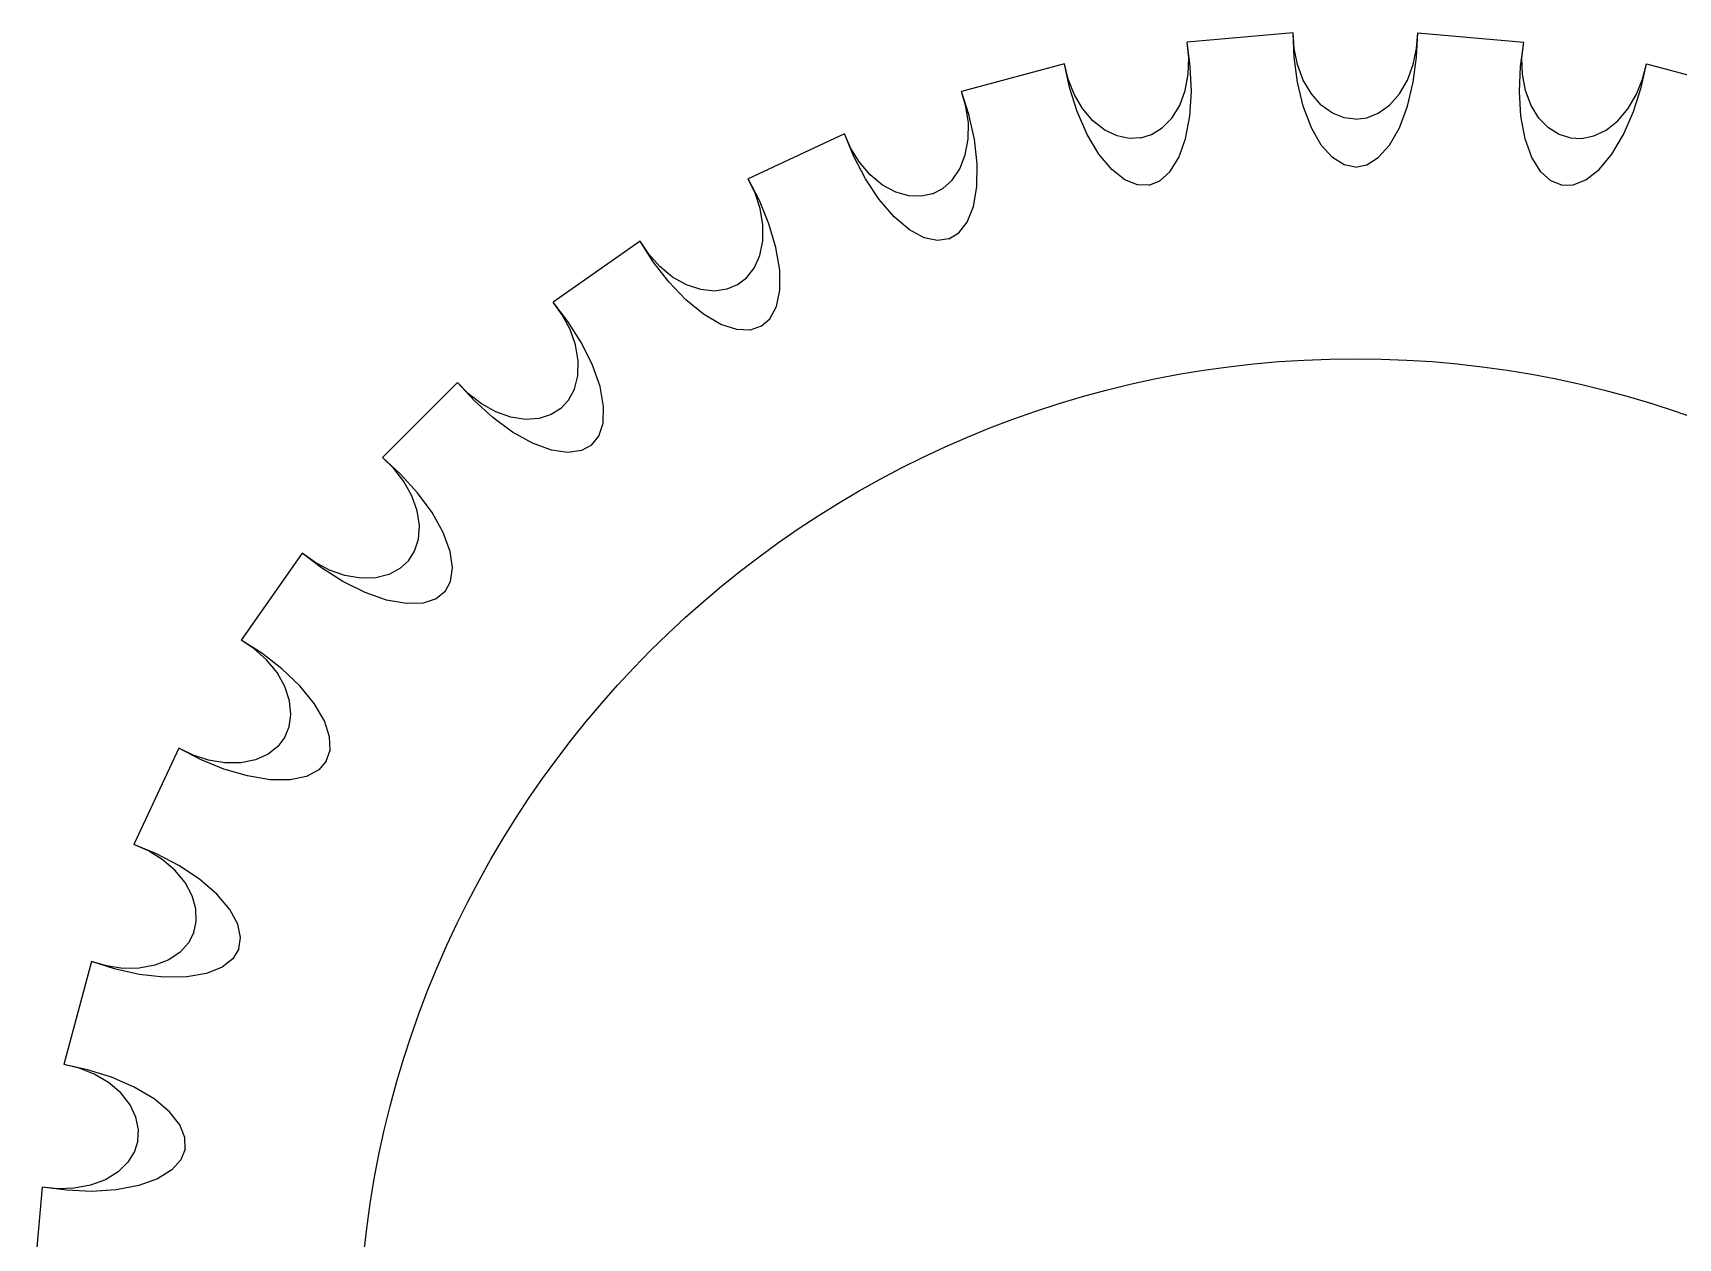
# Model space of a CAD drawing. Extents: x -1423 to 1501, y 0 to 128.
# Drawn here: x 23.75 to 32.33, y 67.61 to 73.9 of the extents above; entities that cross this region are included whole.
import ezdxf

# ---------------------------------------------------------------- set-up
doc = ezdxf.new("R2010")
doc.units = 0
doc.layers.add('LAYER1', color=7, linetype='CONTINUOUS')

msp = doc.modelspace()

# ---------------------------------------------------------------- linework, layer by layer
at = {"layer": 'LAYER1', "color": 18}
for p, q in [((30.325, 73.9), (29.7719, 73.8516)), ((30.325, 73.9), (29.7719, 73.8516)), ((30.325, 73.9), (29.7719, 73.8516)), ((30.325, 73.9), (29.7719, 73.8516)), ((30.975, 73.9), (31.5281, 73.8516)), ((30.975, 73.9), (31.5281, 73.8516)), ((30.975, 73.9), (31.5281, 73.8516)), ((30.975, 73.9), (31.5281, 73.8516)), ((29.1318, 73.7387), (28.5955, 73.595)), ((29.1318, 73.7387), (28.5955, 73.595)), ((29.1318, 73.7387), (28.5955, 73.595)), ((29.1318, 73.7387), (28.5955, 73.595)), ((32.1682, 73.7387), (32.7045, 73.595)), ((32.1682, 73.7387), (32.7045, 73.595)), ((32.1682, 73.7387), (32.7045, 73.595)), ((32.1682, 73.7387), (32.7045, 73.595)), ((27.9847, 73.3727), (27.4815, 73.1381)), ((27.9847, 73.3727), (27.4815, 73.1381)), ((27.9847, 73.3727), (27.4815, 73.1381)), ((27.9847, 73.3727), (27.4815, 73.1381)), ((26.9185, 72.8131), (26.4637, 72.4946)), ((26.9185, 72.8131), (26.4637, 72.4946)), ((26.9185, 72.8131), (26.4637, 72.4946)), ((26.9185, 72.8131), (26.4637, 72.4946)), ((25.9658, 72.0768), (25.5732, 71.6842)), ((25.9658, 72.0768), (25.5732, 71.6842)), ((25.9658, 72.0768), (25.5732, 71.6842)), ((25.9658, 72.0768), (25.5732, 71.6842)), ((25.1554, 71.1863), (24.8369, 70.7315)), ((25.1554, 71.1863), (24.8369, 70.7315)), ((25.1554, 71.1863), (24.8369, 70.7315)), ((25.1554, 71.1863), (24.8369, 70.7315)), ((24.5119, 70.1685), (24.2773, 69.6653)), ((24.5119, 70.1685), (24.2773, 69.6653)), ((24.5119, 70.1685), (24.2773, 69.6653)), ((24.5119, 70.1685), (24.2773, 69.6653)), ((24.055, 69.0545), (23.9113, 68.5182)), ((24.055, 69.0545), (23.9113, 68.5182)), ((24.055, 69.0545), (23.9113, 68.5182)), ((24.055, 69.0545), (23.9113, 68.5182)), ((23.7984, 67.8781), (23.75, 67.325)), ((23.7984, 67.8781), (23.75, 67.325)), ((23.7984, 67.8781), (23.75, 67.325)), ((23.7984, 67.8781), (23.75, 67.325))]:
    msp.add_line(p, q, dxfattribs=at)
for points in [[(29.53, 73.352, 0), (29.5869, 73.3697, 0), (29.6422, 73.4039, 0), (29.6923, 73.4551, 0), (29.7334, 73.5218, 0), (29.7624, 73.6, 0), (29.7782, 73.6846, 0), (29.7808, 73.7701, 0), (29.7719, 73.8516, 0)], [(29.53, 73.352, 0), (29.5869, 73.3697, 0), (29.6422, 73.4039, 0), (29.6923, 73.4551, 0), (29.7334, 73.5218, 0), (29.7624, 73.6, 0), (29.7782, 73.6846, 0), (29.7808, 73.7701, 0), (29.7719, 73.8516, 0)], [(29.53, 73.352, 0), (29.5869, 73.3697, 0), (29.6422, 73.4039, 0), (29.6923, 73.4551, 0), (29.7334, 73.5218, 0), (29.7624, 73.6, 0), (29.7782, 73.6846, 0), (29.7808, 73.7701, 0), (29.7719, 73.8516, 0)], [(29.53, 73.352, 0), (29.5869, 73.3697, 0), (29.6422, 73.4039, 0), (29.6923, 73.4551, 0), (29.7334, 73.5218, 0), (29.7624, 73.6, 0), (29.7782, 73.6846, 0), (29.7808, 73.7701, 0), (29.7719, 73.8516, 0)], [(29.5734, 73.1058, 0), (29.6296, 73.1276, 0), (29.6826, 73.175, 0), (29.7287, 73.2491, 0), (29.7641, 73.3477, 0), (29.7862, 73.4653, 0), (29.7941, 73.594, 0), (29.7886, 73.7253, 0), (29.7719, 73.8516, 0)], [(29.5734, 73.1058, 0), (29.6296, 73.1276, 0), (29.6826, 73.175, 0), (29.7287, 73.2491, 0), (29.7641, 73.3477, 0), (29.7862, 73.4653, 0), (29.7941, 73.594, 0), (29.7886, 73.7253, 0), (29.7719, 73.8516, 0)], [(29.5734, 73.1058, 0), (29.6296, 73.1276, 0), (29.6826, 73.175, 0), (29.7287, 73.2491, 0), (29.7641, 73.3477, 0), (29.7862, 73.4653, 0), (29.7941, 73.594, 0), (29.7886, 73.7253, 0), (29.7719, 73.8516, 0)], [(29.5734, 73.1058, 0), (29.6296, 73.1276, 0), (29.6826, 73.175, 0), (29.7287, 73.2491, 0), (29.7641, 73.3477, 0), (29.7862, 73.4653, 0), (29.7941, 73.594, 0), (29.7886, 73.7253, 0), (29.7719, 73.8516, 0)], [(30.65, 73.2, 0), (30.5909, 73.2117, 0), (30.5304, 73.2492, 0), (30.4722, 73.3141, 0), (30.4202, 73.4051, 0), (30.378, 73.5171, 0), (30.3478, 73.6424, 0), (30.3304, 73.7727, 0), (30.325, 73.9, 0)], [(30.65, 73.45, 0), (30.5909, 73.4575, 0), (30.5304, 73.4816, 0), (30.4722, 73.5234, 0), (30.4202, 73.5819, 0), (30.378, 73.6538, 0), (30.3478, 73.7344, 0), (30.3304, 73.8182, 0), (30.325, 73.9, 0)], [(30.65, 73.2, 0), (30.5909, 73.2117, 0), (30.5304, 73.2492, 0), (30.4722, 73.3141, 0), (30.4202, 73.4051, 0), (30.378, 73.5171, 0), (30.3478, 73.6424, 0), (30.3304, 73.7727, 0), (30.325, 73.9, 0)], [(30.65, 73.45, 0), (30.5909, 73.4575, 0), (30.5304, 73.4816, 0), (30.4722, 73.5234, 0), (30.4202, 73.5819, 0), (30.378, 73.6538, 0), (30.3478, 73.7344, 0), (30.3304, 73.8182, 0), (30.325, 73.9, 0)], [(30.65, 73.2, 0), (30.5909, 73.2117, 0), (30.5304, 73.2492, 0), (30.4722, 73.3141, 0), (30.4202, 73.4051, 0), (30.378, 73.5171, 0), (30.3478, 73.6424, 0), (30.3304, 73.7727, 0), (30.325, 73.9, 0)], [(30.65, 73.45, 0), (30.5909, 73.4575, 0), (30.5304, 73.4816, 0), (30.4722, 73.5234, 0), (30.4202, 73.5819, 0), (30.378, 73.6538, 0), (30.3478, 73.7344, 0), (30.3304, 73.8182, 0), (30.325, 73.9, 0)], [(30.65, 73.2, 0), (30.5909, 73.2117, 0), (30.5304, 73.2492, 0), (30.4722, 73.3141, 0), (30.4202, 73.4051, 0), (30.378, 73.5171, 0), (30.3478, 73.6424, 0), (30.3304, 73.7727, 0), (30.325, 73.9, 0)], [(30.65, 73.45, 0), (30.5909, 73.4575, 0), (30.5304, 73.4816, 0), (30.4722, 73.5234, 0), (30.4202, 73.5819, 0), (30.378, 73.6538, 0), (30.3478, 73.7344, 0), (30.3304, 73.8182, 0), (30.325, 73.9, 0)], [(30.65, 73.2, 0), (30.7091, 73.2117, 0), (30.7696, 73.2492, 0), (30.8278, 73.3141, 0), (30.8798, 73.4051, 0), (30.922, 73.5171, 0), (30.9522, 73.6424, 0), (30.9696, 73.7727, 0), (30.975, 73.9, 0)], [(30.65, 73.45, 0), (30.7091, 73.4575, 0), (30.7696, 73.4816, 0), (30.8278, 73.5234, 0), (30.8798, 73.5819, 0), (30.922, 73.6538, 0), (30.9522, 73.7344, 0), (30.9696, 73.8182, 0), (30.975, 73.9, 0)], [(30.65, 73.2, 0), (30.7091, 73.2117, 0), (30.7696, 73.2492, 0), (30.8278, 73.3141, 0), (30.8798, 73.4051, 0), (30.922, 73.5171, 0), (30.9522, 73.6424, 0), (30.9696, 73.7727, 0), (30.975, 73.9, 0)], [(30.65, 73.45, 0), (30.7091, 73.4575, 0), (30.7696, 73.4816, 0), (30.8278, 73.5234, 0), (30.8798, 73.5819, 0), (30.922, 73.6538, 0), (30.9522, 73.7344, 0), (30.9696, 73.8182, 0), (30.975, 73.9, 0)], [(30.65, 73.2, 0), (30.7091, 73.2117, 0), (30.7696, 73.2492, 0), (30.8278, 73.3141, 0), (30.8798, 73.4051, 0), (30.922, 73.5171, 0), (30.9522, 73.6424, 0), (30.9696, 73.7727, 0), (30.975, 73.9, 0)], [(30.65, 73.45, 0), (30.7091, 73.4575, 0), (30.7696, 73.4816, 0), (30.8278, 73.5234, 0), (30.8798, 73.5819, 0), (30.922, 73.6538, 0), (30.9522, 73.7344, 0), (30.9696, 73.8182, 0), (30.975, 73.9, 0)], [(30.65, 73.2, 0), (30.7091, 73.2117, 0), (30.7696, 73.2492, 0), (30.8278, 73.3141, 0), (30.8798, 73.4051, 0), (30.922, 73.5171, 0), (30.9522, 73.6424, 0), (30.9696, 73.7727, 0), (30.975, 73.9, 0)], [(30.65, 73.45, 0), (30.7091, 73.4575, 0), (30.7696, 73.4816, 0), (30.8278, 73.5234, 0), (30.8798, 73.5819, 0), (30.922, 73.6538, 0), (30.9522, 73.7344, 0), (30.9696, 73.8182, 0), (30.975, 73.9, 0)], [(31.7266, 73.1058, 0), (31.6704, 73.1276, 0), (31.6174, 73.175, 0), (31.5713, 73.2491, 0), (31.5359, 73.3477, 0), (31.5138, 73.4653, 0), (31.5059, 73.594, 0), (31.5114, 73.7253, 0), (31.5281, 73.8516, 0)], [(31.7266, 73.1058, 0), (31.6704, 73.1276, 0), (31.6174, 73.175, 0), (31.5713, 73.2491, 0), (31.5359, 73.3477, 0), (31.5138, 73.4653, 0), (31.5059, 73.594, 0), (31.5114, 73.7253, 0), (31.5281, 73.8516, 0)], [(31.7266, 73.1058, 0), (31.6704, 73.1276, 0), (31.6174, 73.175, 0), (31.5713, 73.2491, 0), (31.5359, 73.3477, 0), (31.5138, 73.4653, 0), (31.5059, 73.594, 0), (31.5114, 73.7253, 0), (31.5281, 73.8516, 0)], [(31.7266, 73.1058, 0), (31.6704, 73.1276, 0), (31.6174, 73.175, 0), (31.5713, 73.2491, 0), (31.5359, 73.3477, 0), (31.5138, 73.4653, 0), (31.5059, 73.594, 0), (31.5114, 73.7253, 0), (31.5281, 73.8516, 0)], [(31.77, 73.352, 0), (31.7131, 73.3697, 0), (31.6578, 73.4039, 0), (31.6077, 73.4551, 0), (31.5666, 73.5218, 0), (31.5376, 73.6, 0), (31.5218, 73.6846, 0), (31.5192, 73.7701, 0), (31.5281, 73.8516, 0)], [(31.77, 73.352, 0), (31.7131, 73.3697, 0), (31.6578, 73.4039, 0), (31.6077, 73.4551, 0), (31.5666, 73.5218, 0), (31.5376, 73.6, 0), (31.5218, 73.6846, 0), (31.5192, 73.7701, 0), (31.5281, 73.8516, 0)], [(31.77, 73.352, 0), (31.7131, 73.3697, 0), (31.6578, 73.4039, 0), (31.6077, 73.4551, 0), (31.5666, 73.5218, 0), (31.5376, 73.6, 0), (31.5218, 73.6846, 0), (31.5192, 73.7701, 0), (31.5281, 73.8516, 0)], [(31.77, 73.352, 0), (31.7131, 73.3697, 0), (31.6578, 73.4039, 0), (31.6077, 73.4551, 0), (31.5666, 73.5218, 0), (31.5376, 73.6, 0), (31.5218, 73.6846, 0), (31.5192, 73.7701, 0), (31.5281, 73.8516, 0)], [(29.5734, 73.1058, 0), (29.5132, 73.1071, 0), (29.4471, 73.1335, 0), (29.3785, 73.1873, 0), (29.3115, 73.2679, 0), (29.2505, 73.3708, 0), (29.199, 73.4891, 0), (29.1592, 73.6143, 0), (29.1318, 73.7387, 0)], [(29.53, 73.352, 0), (29.4705, 73.3491, 0), (29.4067, 73.3624, 0), (29.3421, 73.3934, 0), (29.2808, 73.442, 0), (29.2267, 73.5055, 0), (29.183, 73.5796, 0), (29.1513, 73.6591, 0), (29.1318, 73.7387, 0)], [(29.5734, 73.1058, 0), (29.5132, 73.1071, 0), (29.4471, 73.1335, 0), (29.3785, 73.1873, 0), (29.3115, 73.2679, 0), (29.2505, 73.3708, 0), (29.199, 73.4891, 0), (29.1592, 73.6143, 0), (29.1318, 73.7387, 0)], [(29.53, 73.352, 0), (29.4705, 73.3491, 0), (29.4067, 73.3624, 0), (29.3421, 73.3934, 0), (29.2808, 73.442, 0), (29.2267, 73.5055, 0), (29.183, 73.5796, 0), (29.1513, 73.6591, 0), (29.1318, 73.7387, 0)], [(29.5734, 73.1058, 0), (29.5132, 73.1071, 0), (29.4471, 73.1335, 0), (29.3785, 73.1873, 0), (29.3115, 73.2679, 0), (29.2505, 73.3708, 0), (29.199, 73.4891, 0), (29.1592, 73.6143, 0), (29.1318, 73.7387, 0)], [(29.53, 73.352, 0), (29.4705, 73.3491, 0), (29.4067, 73.3624, 0), (29.3421, 73.3934, 0), (29.2808, 73.442, 0), (29.2267, 73.5055, 0), (29.183, 73.5796, 0), (29.1513, 73.6591, 0), (29.1318, 73.7387, 0)], [(29.5734, 73.1058, 0), (29.5132, 73.1071, 0), (29.4471, 73.1335, 0), (29.3785, 73.1873, 0), (29.3115, 73.2679, 0), (29.2505, 73.3708, 0), (29.199, 73.4891, 0), (29.1592, 73.6143, 0), (29.1318, 73.7387, 0)], [(29.53, 73.352, 0), (29.4705, 73.3491, 0), (29.4067, 73.3624, 0), (29.3421, 73.3934, 0), (29.2808, 73.442, 0), (29.2267, 73.5055, 0), (29.183, 73.5796, 0), (29.1513, 73.6591, 0), (29.1318, 73.7387, 0)], [(31.7266, 73.1058, 0), (31.7868, 73.1071, 0), (31.8529, 73.1335, 0), (31.9215, 73.1873, 0), (31.9885, 73.2679, 0), (32.0495, 73.3708, 0), (32.101, 73.4891, 0), (32.1408, 73.6143, 0), (32.1682, 73.7387, 0)], [(31.7266, 73.1058, 0), (31.7868, 73.1071, 0), (31.8529, 73.1335, 0), (31.9215, 73.1873, 0), (31.9885, 73.2679, 0), (32.0495, 73.3708, 0), (32.101, 73.4891, 0), (32.1408, 73.6143, 0), (32.1682, 73.7387, 0)], [(31.7266, 73.1058, 0), (31.7868, 73.1071, 0), (31.8529, 73.1335, 0), (31.9215, 73.1873, 0), (31.9885, 73.2679, 0), (32.0495, 73.3708, 0), (32.101, 73.4891, 0), (32.1408, 73.6143, 0), (32.1682, 73.7387, 0)], [(31.7266, 73.1058, 0), (31.7868, 73.1071, 0), (31.8529, 73.1335, 0), (31.9215, 73.1873, 0), (31.9885, 73.2679, 0), (32.0495, 73.3708, 0), (32.101, 73.4891, 0), (32.1408, 73.6143, 0), (32.1682, 73.7387, 0)], [(31.77, 73.352, 0), (31.8295, 73.3491, 0), (31.8933, 73.3624, 0), (31.9579, 73.3934, 0), (32.0192, 73.442, 0), (32.0733, 73.5055, 0), (32.117, 73.5796, 0), (32.1487, 73.6591, 0), (32.1682, 73.7387, 0)], [(31.77, 73.352, 0), (31.8295, 73.3491, 0), (31.8933, 73.3624, 0), (31.9579, 73.3934, 0), (32.0192, 73.442, 0), (32.0733, 73.5055, 0), (32.117, 73.5796, 0), (32.1487, 73.6591, 0), (32.1682, 73.7387, 0)], [(31.77, 73.352, 0), (31.8295, 73.3491, 0), (31.8933, 73.3624, 0), (31.9579, 73.3934, 0), (32.0192, 73.442, 0), (32.0733, 73.5055, 0), (32.117, 73.5796, 0), (32.1487, 73.6591, 0), (32.1682, 73.7387, 0)], [(31.77, 73.352, 0), (31.8295, 73.3491, 0), (31.8933, 73.3624, 0), (31.9579, 73.3934, 0), (32.0192, 73.442, 0), (32.0733, 73.5055, 0), (32.117, 73.5796, 0), (32.1487, 73.6591, 0), (32.1682, 73.7387, 0)], [(28.444, 73.061, 0), (28.4969, 73.0883, 0), (28.5455, 73.1316, 0), (28.5859, 73.1908, 0), (28.6148, 73.2635, 0), (28.6299, 73.3456, 0), (28.6306, 73.4316, 0), (28.6183, 73.5163, 0), (28.5955, 73.595, 0)], [(28.444, 73.061, 0), (28.4969, 73.0883, 0), (28.5455, 73.1316, 0), (28.5859, 73.1908, 0), (28.6148, 73.2635, 0), (28.6299, 73.3456, 0), (28.6306, 73.4316, 0), (28.6183, 73.5163, 0), (28.5955, 73.595, 0)], [(28.444, 73.061, 0), (28.4969, 73.0883, 0), (28.5455, 73.1316, 0), (28.5859, 73.1908, 0), (28.6148, 73.2635, 0), (28.6299, 73.3456, 0), (28.6306, 73.4316, 0), (28.6183, 73.5163, 0), (28.5955, 73.595, 0)], [(28.444, 73.061, 0), (28.4969, 73.0883, 0), (28.5455, 73.1316, 0), (28.5859, 73.1908, 0), (28.6148, 73.2635, 0), (28.6299, 73.3456, 0), (28.6306, 73.4316, 0), (28.6183, 73.5163, 0), (28.5955, 73.595, 0)], [(28.5295, 72.8261, 0), (28.581, 72.8573, 0), (28.625, 72.9132, 0), (28.6575, 72.9942, 0), (28.6752, 73.0974, 0), (28.6766, 73.2171, 0), (28.6621, 73.3452, 0), (28.6339, 73.4736, 0), (28.5955, 73.595, 0)], [(28.5295, 72.8261, 0), (28.581, 72.8573, 0), (28.625, 72.9132, 0), (28.6575, 72.9942, 0), (28.6752, 73.0974, 0), (28.6766, 73.2171, 0), (28.6621, 73.3452, 0), (28.6339, 73.4736, 0), (28.5955, 73.595, 0)], [(28.5295, 72.8261, 0), (28.581, 72.8573, 0), (28.625, 72.9132, 0), (28.6575, 72.9942, 0), (28.6752, 73.0974, 0), (28.6766, 73.2171, 0), (28.6621, 73.3452, 0), (28.6339, 73.4736, 0), (28.5955, 73.595, 0)], [(28.5295, 72.8261, 0), (28.581, 72.8573, 0), (28.625, 72.9132, 0), (28.6575, 72.9942, 0), (28.6752, 73.0974, 0), (28.6766, 73.2171, 0), (28.6621, 73.3452, 0), (28.6339, 73.4736, 0), (28.5955, 73.595, 0)], [(28.5295, 72.8261, 0), (28.4699, 72.8169, 0), (28.4003, 72.8314, 0), (28.3234, 72.8725, 0), (28.2434, 72.9402, 0), (28.1654, 73.031, 0), (28.0942, 73.1385, 0), (28.0333, 73.255, 0), (27.9847, 73.3727, 0)], [(28.444, 73.061, 0), (28.3859, 73.0479, 0), (28.3208, 73.0498, 0), (28.2518, 73.0692, 0), (28.183, 73.1063, 0), (28.1187, 73.1595, 0), (28.0627, 73.2249, 0), (28.0177, 73.2977, 0), (27.9847, 73.3727, 0)], [(28.5295, 72.8261, 0), (28.4699, 72.8169, 0), (28.4003, 72.8314, 0), (28.3234, 72.8725, 0), (28.2434, 72.9402, 0), (28.1654, 73.031, 0), (28.0942, 73.1385, 0), (28.0333, 73.255, 0), (27.9847, 73.3727, 0)], [(28.444, 73.061, 0), (28.3859, 73.0479, 0), (28.3208, 73.0498, 0), (28.2518, 73.0692, 0), (28.183, 73.1063, 0), (28.1187, 73.1595, 0), (28.0627, 73.2249, 0), (28.0177, 73.2977, 0), (27.9847, 73.3727, 0)], [(28.5295, 72.8261, 0), (28.4699, 72.8169, 0), (28.4003, 72.8314, 0), (28.3234, 72.8725, 0), (28.2434, 72.9402, 0), (28.1654, 73.031, 0), (28.0942, 73.1385, 0), (28.0333, 73.255, 0), (27.9847, 73.3727, 0)], [(28.444, 73.061, 0), (28.3859, 73.0479, 0), (28.3208, 73.0498, 0), (28.2518, 73.0692, 0), (28.183, 73.1063, 0), (28.1187, 73.1595, 0), (28.0627, 73.2249, 0), (28.0177, 73.2977, 0), (27.9847, 73.3727, 0)], [(28.5295, 72.8261, 0), (28.4699, 72.8169, 0), (28.4003, 72.8314, 0), (28.3234, 72.8725, 0), (28.2434, 72.9402, 0), (28.1654, 73.031, 0), (28.0942, 73.1385, 0), (28.0333, 73.255, 0), (27.9847, 73.3727, 0)], [(28.444, 73.061, 0), (28.3859, 73.0479, 0), (28.3208, 73.0498, 0), (28.2518, 73.0692, 0), (28.183, 73.1063, 0), (28.1187, 73.1595, 0), (28.0627, 73.2249, 0), (28.0177, 73.2977, 0), (27.9847, 73.3727, 0)], [(27.425, 72.5859, 0), (27.4724, 72.6219, 0), (27.5128, 72.673, 0), (27.5423, 72.7383, 0), (27.5581, 72.8149, 0), (27.5587, 72.8984, 0), (27.5445, 72.9833, 0), (27.5177, 73.0645, 0), (27.4815, 73.1381, 0)], [(27.425, 72.5859, 0), (27.4724, 72.6219, 0), (27.5128, 72.673, 0), (27.5423, 72.7383, 0), (27.5581, 72.8149, 0), (27.5587, 72.8984, 0), (27.5445, 72.9833, 0), (27.5177, 73.0645, 0), (27.4815, 73.1381, 0)], [(27.425, 72.5859, 0), (27.4724, 72.6219, 0), (27.5128, 72.673, 0), (27.5423, 72.7383, 0), (27.5581, 72.8149, 0), (27.5587, 72.8984, 0), (27.5445, 72.9833, 0), (27.5177, 73.0645, 0), (27.4815, 73.1381, 0)], [(27.425, 72.5859, 0), (27.4724, 72.6219, 0), (27.5128, 72.673, 0), (27.5423, 72.7383, 0), (27.5581, 72.8149, 0), (27.5587, 72.8984, 0), (27.5445, 72.9833, 0), (27.5177, 73.0645, 0), (27.4815, 73.1381, 0)], [(27.55, 72.3694, 0), (27.5953, 72.409, 0), (27.629, 72.4717, 0), (27.6469, 72.5571, 0), (27.6464, 72.6619, 0), (27.627, 72.7799, 0), (27.5905, 72.9036, 0), (27.5404, 73.0251, 0), (27.4815, 73.1381, 0)], [(27.55, 72.3694, 0), (27.5953, 72.409, 0), (27.629, 72.4717, 0), (27.6469, 72.5571, 0), (27.6464, 72.6619, 0), (27.627, 72.7799, 0), (27.5905, 72.9036, 0), (27.5404, 73.0251, 0), (27.4815, 73.1381, 0)], [(27.55, 72.3694, 0), (27.5953, 72.409, 0), (27.629, 72.4717, 0), (27.6469, 72.5571, 0), (27.6464, 72.6619, 0), (27.627, 72.7799, 0), (27.5905, 72.9036, 0), (27.5404, 73.0251, 0), (27.4815, 73.1381, 0)], [(27.55, 72.3694, 0), (27.5953, 72.409, 0), (27.629, 72.4717, 0), (27.6469, 72.5571, 0), (27.6464, 72.6619, 0), (27.627, 72.7799, 0), (27.5905, 72.9036, 0), (27.5404, 73.0251, 0), (27.4815, 73.1381, 0)], [(27.55, 72.3694, 0), (27.493, 72.3499, 0), (27.4219, 72.3521, 0), (27.339, 72.3793, 0), (27.2485, 72.4321, 0), (27.1559, 72.5079, 0), (27.0671, 72.6014, 0), (26.9869, 72.7056, 0), (26.9185, 72.8131, 0)], [(27.425, 72.5859, 0), (27.3701, 72.5628, 0), (27.3056, 72.5534, 0), (27.2343, 72.5605, 0), (27.1601, 72.5852, 0), (27.0875, 72.6264, 0), (27.0211, 72.6811, 0), (26.9642, 72.7449, 0), (26.9185, 72.8131, 0)], [(27.55, 72.3694, 0), (27.493, 72.3499, 0), (27.4219, 72.3521, 0), (27.339, 72.3793, 0), (27.2485, 72.4321, 0), (27.1559, 72.5079, 0), (27.0671, 72.6014, 0), (26.9869, 72.7056, 0), (26.9185, 72.8131, 0)], [(27.425, 72.5859, 0), (27.3701, 72.5628, 0), (27.3056, 72.5534, 0), (27.2343, 72.5605, 0), (27.1601, 72.5852, 0), (27.0875, 72.6264, 0), (27.0211, 72.6811, 0), (26.9642, 72.7449, 0), (26.9185, 72.8131, 0)], [(27.55, 72.3694, 0), (27.493, 72.3499, 0), (27.4219, 72.3521, 0), (27.339, 72.3793, 0), (27.2485, 72.4321, 0), (27.1559, 72.5079, 0), (27.0671, 72.6014, 0), (26.9869, 72.7056, 0), (26.9185, 72.8131, 0)], [(27.425, 72.5859, 0), (27.3701, 72.5628, 0), (27.3056, 72.5534, 0), (27.2343, 72.5605, 0), (27.1601, 72.5852, 0), (27.0875, 72.6264, 0), (27.0211, 72.6811, 0), (26.9642, 72.7449, 0), (26.9185, 72.8131, 0)], [(27.55, 72.3694, 0), (27.493, 72.3499, 0), (27.4219, 72.3521, 0), (27.339, 72.3793, 0), (27.2485, 72.4321, 0), (27.1559, 72.5079, 0), (27.0671, 72.6014, 0), (26.9869, 72.7056, 0), (26.9185, 72.8131, 0)], [(27.425, 72.5859, 0), (27.3701, 72.5628, 0), (27.3056, 72.5534, 0), (27.2343, 72.5605, 0), (27.1601, 72.5852, 0), (27.0875, 72.6264, 0), (27.0211, 72.6811, 0), (26.9642, 72.7449, 0), (26.9185, 72.8131, 0)], [(26.6647, 71.7495, 0), (26.7025, 71.7964, 0), (26.7247, 71.864, 0), (26.7275, 71.9512, 0), (26.7089, 72.0543, 0), (26.6693, 72.1672, 0), (26.6118, 72.2826, 0), (26.5414, 72.3936, 0), (26.4637, 72.4946, 0)], [(26.504, 71.941, 0), (26.5445, 71.9847, 0), (26.5753, 72.0421, 0), (26.5931, 72.1115, 0), (26.5953, 72.1897, 0), (26.5814, 72.272, 0), (26.5527, 72.3531, 0), (26.5122, 72.4284, 0), (26.4637, 72.4946, 0)], [(26.6647, 71.7495, 0), (26.7025, 71.7964, 0), (26.7247, 71.864, 0), (26.7275, 71.9512, 0), (26.7089, 72.0543, 0), (26.6693, 72.1672, 0), (26.6118, 72.2826, 0), (26.5414, 72.3936, 0), (26.4637, 72.4946, 0)], [(26.504, 71.941, 0), (26.5445, 71.9847, 0), (26.5753, 72.0421, 0), (26.5931, 72.1115, 0), (26.5953, 72.1897, 0), (26.5814, 72.272, 0), (26.5527, 72.3531, 0), (26.5122, 72.4284, 0), (26.4637, 72.4946, 0)], [(26.6647, 71.7495, 0), (26.7025, 71.7964, 0), (26.7247, 71.864, 0), (26.7275, 71.9512, 0), (26.7089, 72.0543, 0), (26.6693, 72.1672, 0), (26.6118, 72.2826, 0), (26.5414, 72.3936, 0), (26.4637, 72.4946, 0)], [(26.504, 71.941, 0), (26.5445, 71.9847, 0), (26.5753, 72.0421, 0), (26.5931, 72.1115, 0), (26.5953, 72.1897, 0), (26.5814, 72.272, 0), (26.5527, 72.3531, 0), (26.5122, 72.4284, 0), (26.4637, 72.4946, 0)], [(26.6647, 71.7495, 0), (26.7025, 71.7964, 0), (26.7247, 71.864, 0), (26.7275, 71.9512, 0), (26.7089, 72.0543, 0), (26.6693, 72.1672, 0), (26.6118, 72.2826, 0), (26.5414, 72.3936, 0), (26.4637, 72.4946, 0)], [(26.504, 71.941, 0), (26.5445, 71.9847, 0), (26.5753, 72.0421, 0), (26.5931, 72.1115, 0), (26.5953, 72.1897, 0), (26.5814, 72.272, 0), (26.5527, 72.3531, 0), (26.5122, 72.4284, 0), (26.4637, 72.4946, 0)], [(26.6647, 71.7495, 0), (26.6119, 71.7204, 0), (26.5415, 71.7103, 0), (26.4552, 71.7226, 0), (26.3569, 71.7589, 0), (26.2525, 71.8175, 0), (26.1488, 71.8942, 0), (26.0518, 71.9828, 0), (25.9658, 72.0768, 0)], [(26.504, 71.941, 0), (26.4539, 71.9088, 0), (26.3921, 71.8883, 0), (26.3207, 71.8829, 0), (26.2433, 71.8943, 0), (26.1646, 71.9223, 0), (26.0897, 71.9646, 0), (26.0226, 72.0176, 0), (25.9658, 72.0768, 0)], [(26.6647, 71.7495, 0), (26.6119, 71.7204, 0), (26.5415, 71.7103, 0), (26.4552, 71.7226, 0), (26.3569, 71.7589, 0), (26.2525, 71.8175, 0), (26.1488, 71.8942, 0), (26.0518, 71.9828, 0), (25.9658, 72.0768, 0)], [(26.504, 71.941, 0), (26.4539, 71.9088, 0), (26.3921, 71.8883, 0), (26.3207, 71.8829, 0), (26.2433, 71.8943, 0), (26.1646, 71.9223, 0), (26.0897, 71.9646, 0), (26.0226, 72.0176, 0), (25.9658, 72.0768, 0)], [(26.6647, 71.7495, 0), (26.6119, 71.7204, 0), (26.5415, 71.7103, 0), (26.4552, 71.7226, 0), (26.3569, 71.7589, 0), (26.2525, 71.8175, 0), (26.1488, 71.8942, 0), (26.0518, 71.9828, 0), (25.9658, 72.0768, 0)], [(26.504, 71.941, 0), (26.4539, 71.9088, 0), (26.3921, 71.8883, 0), (26.3207, 71.8829, 0), (26.2433, 71.8943, 0), (26.1646, 71.9223, 0), (26.0897, 71.9646, 0), (26.0226, 72.0176, 0), (25.9658, 72.0768, 0)], [(26.6647, 71.7495, 0), (26.6119, 71.7204, 0), (26.5415, 71.7103, 0), (26.4552, 71.7226, 0), (26.3569, 71.7589, 0), (26.2525, 71.8175, 0), (26.1488, 71.8942, 0), (26.0518, 71.9828, 0), (25.9658, 72.0768, 0)], [(26.504, 71.941, 0), (26.4539, 71.9088, 0), (26.3921, 71.8883, 0), (26.3207, 71.8829, 0), (26.2433, 71.8943, 0), (26.1646, 71.9223, 0), (26.0897, 71.9646, 0), (26.0226, 72.0176, 0), (25.9658, 72.0768, 0)], [(25.9005, 70.9853, 0), (25.9296, 71.0381, 0), (25.9397, 71.1085, 0), (25.9274, 71.1948, 0), (25.8911, 71.2931, 0), (25.8325, 71.3975, 0), (25.7558, 71.5012, 0), (25.6672, 71.5982, 0), (25.5732, 71.6842, 0)], [(25.709, 71.146, 0), (25.7412, 71.1961, 0), (25.7617, 71.2579, 0), (25.7671, 71.3293, 0), (25.7557, 71.4067, 0), (25.7277, 71.4854, 0), (25.6854, 71.5603, 0), (25.6324, 71.6274, 0), (25.5732, 71.6842, 0)], [(25.9005, 70.9853, 0), (25.9296, 71.0381, 0), (25.9397, 71.1085, 0), (25.9274, 71.1948, 0), (25.8911, 71.2931, 0), (25.8325, 71.3975, 0), (25.7558, 71.5012, 0), (25.6672, 71.5982, 0), (25.5732, 71.6842, 0)], [(25.709, 71.146, 0), (25.7412, 71.1961, 0), (25.7617, 71.2579, 0), (25.7671, 71.3293, 0), (25.7557, 71.4067, 0), (25.7277, 71.4854, 0), (25.6854, 71.5603, 0), (25.6324, 71.6274, 0), (25.5732, 71.6842, 0)], [(25.9005, 70.9853, 0), (25.9296, 71.0381, 0), (25.9397, 71.1085, 0), (25.9274, 71.1948, 0), (25.8911, 71.2931, 0), (25.8325, 71.3975, 0), (25.7558, 71.5012, 0), (25.6672, 71.5982, 0), (25.5732, 71.6842, 0)], [(25.709, 71.146, 0), (25.7412, 71.1961, 0), (25.7617, 71.2579, 0), (25.7671, 71.3293, 0), (25.7557, 71.4067, 0), (25.7277, 71.4854, 0), (25.6854, 71.5603, 0), (25.6324, 71.6274, 0), (25.5732, 71.6842, 0)], [(25.9005, 70.9853, 0), (25.9296, 71.0381, 0), (25.9397, 71.1085, 0), (25.9274, 71.1948, 0), (25.8911, 71.2931, 0), (25.8325, 71.3975, 0), (25.7558, 71.5012, 0), (25.6672, 71.5982, 0), (25.5732, 71.6842, 0)], [(25.709, 71.146, 0), (25.7412, 71.1961, 0), (25.7617, 71.2579, 0), (25.7671, 71.3293, 0), (25.7557, 71.4067, 0), (25.7277, 71.4854, 0), (25.6854, 71.5603, 0), (25.6324, 71.6274, 0), (25.5732, 71.6842, 0)], [(25.9005, 70.9853, 0), (25.8536, 70.9475, 0), (25.786, 70.9253, 0), (25.6988, 70.9225, 0), (25.5957, 70.9411, 0), (25.4828, 70.9807, 0), (25.3674, 71.0382, 0), (25.2564, 71.1086, 0), (25.1554, 71.1863, 0)], [(25.709, 71.146, 0), (25.6653, 71.1055, 0), (25.6079, 71.0747, 0), (25.5385, 71.0569, 0), (25.4603, 71.0547, 0), (25.378, 71.0686, 0), (25.2969, 71.0973, 0), (25.2216, 71.1378, 0), (25.1554, 71.1863, 0)], [(25.9005, 70.9853, 0), (25.8536, 70.9475, 0), (25.786, 70.9253, 0), (25.6988, 70.9225, 0), (25.5957, 70.9411, 0), (25.4828, 70.9807, 0), (25.3674, 71.0382, 0), (25.2564, 71.1086, 0), (25.1554, 71.1863, 0)], [(25.709, 71.146, 0), (25.6653, 71.1055, 0), (25.6079, 71.0747, 0), (25.5385, 71.0569, 0), (25.4603, 71.0547, 0), (25.378, 71.0686, 0), (25.2969, 71.0973, 0), (25.2216, 71.1378, 0), (25.1554, 71.1863, 0)], [(25.9005, 70.9853, 0), (25.8536, 70.9475, 0), (25.786, 70.9253, 0), (25.6988, 70.9225, 0), (25.5957, 70.9411, 0), (25.4828, 70.9807, 0), (25.3674, 71.0382, 0), (25.2564, 71.1086, 0), (25.1554, 71.1863, 0)], [(25.709, 71.146, 0), (25.6653, 71.1055, 0), (25.6079, 71.0747, 0), (25.5385, 71.0569, 0), (25.4603, 71.0547, 0), (25.378, 71.0686, 0), (25.2969, 71.0973, 0), (25.2216, 71.1378, 0), (25.1554, 71.1863, 0)], [(25.9005, 70.9853, 0), (25.8536, 70.9475, 0), (25.786, 70.9253, 0), (25.6988, 70.9225, 0), (25.5957, 70.9411, 0), (25.4828, 70.9807, 0), (25.3674, 71.0382, 0), (25.2564, 71.1086, 0), (25.1554, 71.1863, 0)], [(25.709, 71.146, 0), (25.6653, 71.1055, 0), (25.6079, 71.0747, 0), (25.5385, 71.0569, 0), (25.4603, 71.0547, 0), (25.378, 71.0686, 0), (25.2969, 71.0973, 0), (25.2216, 71.1378, 0), (25.1554, 71.1863, 0)], [(25.2806, 70.1, 0), (25.3001, 70.157, 0), (25.2979, 70.2281, 0), (25.2707, 70.311, 0), (25.2179, 70.4015, 0), (25.1421, 70.4941, 0), (25.0486, 70.5829, 0), (24.9444, 70.6631, 0), (24.8369, 70.7315, 0)], [(25.0641, 70.225, 0), (25.0872, 70.2799, 0), (25.0966, 70.3444, 0), (25.0895, 70.4157, 0), (25.0648, 70.4899, 0), (25.0236, 70.5625, 0), (24.9689, 70.6289, 0), (24.9051, 70.6858, 0), (24.8369, 70.7315, 0)], [(25.2806, 70.1, 0), (25.3001, 70.157, 0), (25.2979, 70.2281, 0), (25.2707, 70.311, 0), (25.2179, 70.4015, 0), (25.1421, 70.4941, 0), (25.0486, 70.5829, 0), (24.9444, 70.6631, 0), (24.8369, 70.7315, 0)], [(25.0641, 70.225, 0), (25.0872, 70.2799, 0), (25.0966, 70.3444, 0), (25.0895, 70.4157, 0), (25.0648, 70.4899, 0), (25.0236, 70.5625, 0), (24.9689, 70.6289, 0), (24.9051, 70.6858, 0), (24.8369, 70.7315, 0)], [(25.2806, 70.1, 0), (25.3001, 70.157, 0), (25.2979, 70.2281, 0), (25.2707, 70.311, 0), (25.2179, 70.4015, 0), (25.1421, 70.4941, 0), (25.0486, 70.5829, 0), (24.9444, 70.6631, 0), (24.8369, 70.7315, 0)], [(25.0641, 70.225, 0), (25.0872, 70.2799, 0), (25.0966, 70.3444, 0), (25.0895, 70.4157, 0), (25.0648, 70.4899, 0), (25.0236, 70.5625, 0), (24.9689, 70.6289, 0), (24.9051, 70.6858, 0), (24.8369, 70.7315, 0)], [(25.2806, 70.1, 0), (25.3001, 70.157, 0), (25.2979, 70.2281, 0), (25.2707, 70.311, 0), (25.2179, 70.4015, 0), (25.1421, 70.4941, 0), (25.0486, 70.5829, 0), (24.9444, 70.6631, 0), (24.8369, 70.7315, 0)], [(25.0641, 70.225, 0), (25.0872, 70.2799, 0), (25.0966, 70.3444, 0), (25.0895, 70.4157, 0), (25.0648, 70.4899, 0), (25.0236, 70.5625, 0), (24.9689, 70.6289, 0), (24.9051, 70.6858, 0), (24.8369, 70.7315, 0)], [(25.0641, 70.225, 0), (25.0281, 70.1776, 0), (24.977, 70.1372, 0), (24.9117, 70.1077, 0), (24.8351, 70.0919, 0), (24.7516, 70.0913, 0), (24.6667, 70.1055, 0), (24.5855, 70.1323, 0), (24.5119, 70.1685, 0)], [(25.0641, 70.225, 0), (25.0281, 70.1776, 0), (24.977, 70.1372, 0), (24.9117, 70.1077, 0), (24.8351, 70.0919, 0), (24.7516, 70.0913, 0), (24.6667, 70.1055, 0), (24.5855, 70.1323, 0), (24.5119, 70.1685, 0)], [(25.0641, 70.225, 0), (25.0281, 70.1776, 0), (24.977, 70.1372, 0), (24.9117, 70.1077, 0), (24.8351, 70.0919, 0), (24.7516, 70.0913, 0), (24.6667, 70.1055, 0), (24.5855, 70.1323, 0), (24.5119, 70.1685, 0)], [(25.0641, 70.225, 0), (25.0281, 70.1776, 0), (24.977, 70.1372, 0), (24.9117, 70.1077, 0), (24.8351, 70.0919, 0), (24.7516, 70.0913, 0), (24.6667, 70.1055, 0), (24.5855, 70.1323, 0), (24.5119, 70.1685, 0)], [(25.2806, 70.1, 0), (25.241, 70.0547, 0), (25.1783, 70.021, 0), (25.0929, 70.0031, 0), (24.9881, 70.0036, 0), (24.8701, 70.023, 0), (24.7464, 70.0595, 0), (24.6249, 70.1096, 0), (24.5119, 70.1685, 0)], [(25.2806, 70.1, 0), (25.241, 70.0547, 0), (25.1783, 70.021, 0), (25.0929, 70.0031, 0), (24.9881, 70.0036, 0), (24.8701, 70.023, 0), (24.7464, 70.0595, 0), (24.6249, 70.1096, 0), (24.5119, 70.1685, 0)], [(25.2806, 70.1, 0), (25.241, 70.0547, 0), (25.1783, 70.021, 0), (25.0929, 70.0031, 0), (24.9881, 70.0036, 0), (24.8701, 70.023, 0), (24.7464, 70.0595, 0), (24.6249, 70.1096, 0), (24.5119, 70.1685, 0)], [(25.2806, 70.1, 0), (25.241, 70.0547, 0), (25.1783, 70.021, 0), (25.0929, 70.0031, 0), (24.9881, 70.0036, 0), (24.8701, 70.023, 0), (24.7464, 70.0595, 0), (24.6249, 70.1096, 0), (24.5119, 70.1685, 0)], [(24.8239, 69.1205, 0), (24.8331, 69.1801, 0), (24.8186, 69.2497, 0), (24.7775, 69.3266, 0), (24.7098, 69.4066, 0), (24.619, 69.4846, 0), (24.5115, 69.5558, 0), (24.395, 69.6167, 0), (24.2773, 69.6653, 0)], [(24.589, 69.206, 0), (24.6021, 69.2641, 0), (24.6002, 69.3292, 0), (24.5808, 69.3982, 0), (24.5437, 69.467, 0), (24.4905, 69.5313, 0), (24.4251, 69.5873, 0), (24.3523, 69.6323, 0), (24.2773, 69.6653, 0)], [(24.8239, 69.1205, 0), (24.8331, 69.1801, 0), (24.8186, 69.2497, 0), (24.7775, 69.3266, 0), (24.7098, 69.4066, 0), (24.619, 69.4846, 0), (24.5115, 69.5558, 0), (24.395, 69.6167, 0), (24.2773, 69.6653, 0)], [(24.589, 69.206, 0), (24.6021, 69.2641, 0), (24.6002, 69.3292, 0), (24.5808, 69.3982, 0), (24.5437, 69.467, 0), (24.4905, 69.5313, 0), (24.4251, 69.5873, 0), (24.3523, 69.6323, 0), (24.2773, 69.6653, 0)], [(24.8239, 69.1205, 0), (24.8331, 69.1801, 0), (24.8186, 69.2497, 0), (24.7775, 69.3266, 0), (24.7098, 69.4066, 0), (24.619, 69.4846, 0), (24.5115, 69.5558, 0), (24.395, 69.6167, 0), (24.2773, 69.6653, 0)], [(24.589, 69.206, 0), (24.6021, 69.2641, 0), (24.6002, 69.3292, 0), (24.5808, 69.3982, 0), (24.5437, 69.467, 0), (24.4905, 69.5313, 0), (24.4251, 69.5873, 0), (24.3523, 69.6323, 0), (24.2773, 69.6653, 0)], [(24.8239, 69.1205, 0), (24.8331, 69.1801, 0), (24.8186, 69.2497, 0), (24.7775, 69.3266, 0), (24.7098, 69.4066, 0), (24.619, 69.4846, 0), (24.5115, 69.5558, 0), (24.395, 69.6167, 0), (24.2773, 69.6653, 0)], [(24.589, 69.206, 0), (24.6021, 69.2641, 0), (24.6002, 69.3292, 0), (24.5808, 69.3982, 0), (24.5437, 69.467, 0), (24.4905, 69.5313, 0), (24.4251, 69.5873, 0), (24.3523, 69.6323, 0), (24.2773, 69.6653, 0)], [(24.589, 69.206, 0), (24.5617, 69.1531, 0), (24.5184, 69.1045, 0), (24.4592, 69.0641, 0), (24.3865, 69.0352, 0), (24.3044, 69.0201, 0), (24.2184, 69.0194, 0), (24.1337, 69.0317, 0), (24.055, 69.0545, 0)], [(24.589, 69.206, 0), (24.5617, 69.1531, 0), (24.5184, 69.1045, 0), (24.4592, 69.0641, 0), (24.3865, 69.0352, 0), (24.3044, 69.0201, 0), (24.2184, 69.0194, 0), (24.1337, 69.0317, 0), (24.055, 69.0545, 0)], [(24.589, 69.206, 0), (24.5617, 69.1531, 0), (24.5184, 69.1045, 0), (24.4592, 69.0641, 0), (24.3865, 69.0352, 0), (24.3044, 69.0201, 0), (24.2184, 69.0194, 0), (24.1337, 69.0317, 0), (24.055, 69.0545, 0)], [(24.589, 69.206, 0), (24.5617, 69.1531, 0), (24.5184, 69.1045, 0), (24.4592, 69.0641, 0), (24.3865, 69.0352, 0), (24.3044, 69.0201, 0), (24.2184, 69.0194, 0), (24.1337, 69.0317, 0), (24.055, 69.0545, 0)], [(24.8239, 69.1205, 0), (24.7927, 69.069, 0), (24.7368, 69.025, 0), (24.6558, 68.9925, 0), (24.5526, 68.9748, 0), (24.4329, 68.9734, 0), (24.3048, 68.9879, 0), (24.1764, 69.0161, 0), (24.055, 69.0545, 0)], [(24.8239, 69.1205, 0), (24.7927, 69.069, 0), (24.7368, 69.025, 0), (24.6558, 68.9925, 0), (24.5526, 68.9748, 0), (24.4329, 68.9734, 0), (24.3048, 68.9879, 0), (24.1764, 69.0161, 0), (24.055, 69.0545, 0)], [(24.8239, 69.1205, 0), (24.7927, 69.069, 0), (24.7368, 69.025, 0), (24.6558, 68.9925, 0), (24.5526, 68.9748, 0), (24.4329, 68.9734, 0), (24.3048, 68.9879, 0), (24.1764, 69.0161, 0), (24.055, 69.0545, 0)], [(24.8239, 69.1205, 0), (24.7927, 69.069, 0), (24.7368, 69.025, 0), (24.6558, 68.9925, 0), (24.5526, 68.9748, 0), (24.4329, 68.9734, 0), (24.3048, 68.9879, 0), (24.1764, 69.0161, 0), (24.055, 69.0545, 0)], [(24.5442, 68.0766, 0), (24.5429, 68.1368, 0), (24.5165, 68.2029, 0), (24.4627, 68.2715, 0), (24.3821, 68.3385, 0), (24.2792, 68.3995, 0), (24.1609, 68.451, 0), (24.0357, 68.4908, 0), (23.9113, 68.5182, 0)], [(24.298, 68.12, 0), (24.3009, 68.1795, 0), (24.2876, 68.2433, 0), (24.2566, 68.3079, 0), (24.208, 68.3692, 0), (24.1445, 68.4233, 0), (24.0704, 68.467, 0), (23.9909, 68.4987, 0), (23.9113, 68.5182, 0)], [(24.5442, 68.0766, 0), (24.5429, 68.1368, 0), (24.5165, 68.2029, 0), (24.4627, 68.2715, 0), (24.3821, 68.3385, 0), (24.2792, 68.3995, 0), (24.1609, 68.451, 0), (24.0357, 68.4908, 0), (23.9113, 68.5182, 0)], [(24.298, 68.12, 0), (24.3009, 68.1795, 0), (24.2876, 68.2433, 0), (24.2566, 68.3079, 0), (24.208, 68.3692, 0), (24.1445, 68.4233, 0), (24.0704, 68.467, 0), (23.9909, 68.4987, 0), (23.9113, 68.5182, 0)], [(24.5442, 68.0766, 0), (24.5429, 68.1368, 0), (24.5165, 68.2029, 0), (24.4627, 68.2715, 0), (24.3821, 68.3385, 0), (24.2792, 68.3995, 0), (24.1609, 68.451, 0), (24.0357, 68.4908, 0), (23.9113, 68.5182, 0)], [(24.298, 68.12, 0), (24.3009, 68.1795, 0), (24.2876, 68.2433, 0), (24.2566, 68.3079, 0), (24.208, 68.3692, 0), (24.1445, 68.4233, 0), (24.0704, 68.467, 0), (23.9909, 68.4987, 0), (23.9113, 68.5182, 0)], [(24.5442, 68.0766, 0), (24.5429, 68.1368, 0), (24.5165, 68.2029, 0), (24.4627, 68.2715, 0), (24.3821, 68.3385, 0), (24.2792, 68.3995, 0), (24.1609, 68.451, 0), (24.0357, 68.4908, 0), (23.9113, 68.5182, 0)], [(24.298, 68.12, 0), (24.3009, 68.1795, 0), (24.2876, 68.2433, 0), (24.2566, 68.3079, 0), (24.208, 68.3692, 0), (24.1445, 68.4233, 0), (24.0704, 68.467, 0), (23.9909, 68.4987, 0), (23.9113, 68.5182, 0)], [(24.298, 68.12, 0), (24.2803, 68.0631, 0), (24.2461, 68.0078, 0), (24.1949, 67.9577, 0), (24.1282, 67.9166, 0), (24.05, 67.8876, 0), (23.9654, 67.8718, 0), (23.8799, 67.8692, 0), (23.7984, 67.8781, 0)], [(24.298, 68.12, 0), (24.2803, 68.0631, 0), (24.2461, 68.0078, 0), (24.1949, 67.9577, 0), (24.1282, 67.9166, 0), (24.05, 67.8876, 0), (23.9654, 67.8718, 0), (23.8799, 67.8692, 0), (23.7984, 67.8781, 0)], [(24.298, 68.12, 0), (24.2803, 68.0631, 0), (24.2461, 68.0078, 0), (24.1949, 67.9577, 0), (24.1282, 67.9166, 0), (24.05, 67.8876, 0), (23.9654, 67.8718, 0), (23.8799, 67.8692, 0), (23.7984, 67.8781, 0)], [(24.298, 68.12, 0), (24.2803, 68.0631, 0), (24.2461, 68.0078, 0), (24.1949, 67.9577, 0), (24.1282, 67.9166, 0), (24.05, 67.8876, 0), (23.9654, 67.8718, 0), (23.8799, 67.8692, 0), (23.7984, 67.8781, 0)], [(24.5442, 68.0766, 0), (24.5224, 68.0204, 0), (24.475, 67.9674, 0), (24.4009, 67.9213, 0), (24.3023, 67.8859, 0), (24.1847, 67.8638, 0), (24.056, 67.8559, 0), (23.9247, 67.8614, 0), (23.7984, 67.8781, 0)], [(24.5442, 68.0766, 0), (24.5224, 68.0204, 0), (24.475, 67.9674, 0), (24.4009, 67.9213, 0), (24.3023, 67.8859, 0), (24.1847, 67.8638, 0), (24.056, 67.8559, 0), (23.9247, 67.8614, 0), (23.7984, 67.8781, 0)], [(24.5442, 68.0766, 0), (24.5224, 68.0204, 0), (24.475, 67.9674, 0), (24.4009, 67.9213, 0), (24.3023, 67.8859, 0), (24.1847, 67.8638, 0), (24.056, 67.8559, 0), (23.9247, 67.8614, 0), (23.7984, 67.8781, 0)], [(24.5442, 68.0766, 0), (24.5224, 68.0204, 0), (24.475, 67.9674, 0), (24.4009, 67.9213, 0), (24.3023, 67.8859, 0), (24.1847, 67.8638, 0), (24.056, 67.8559, 0), (23.9247, 67.8614, 0), (23.7984, 67.8781, 0)]]:
    msp.add_polyline3d(points, dxfattribs=at)
msp.add_circle((30.65, 67), 5.2, dxfattribs=at)
msp.add_circle((30.65, 67), 5.2, dxfattribs=at)

doc.saveas('drawing.dxf')
